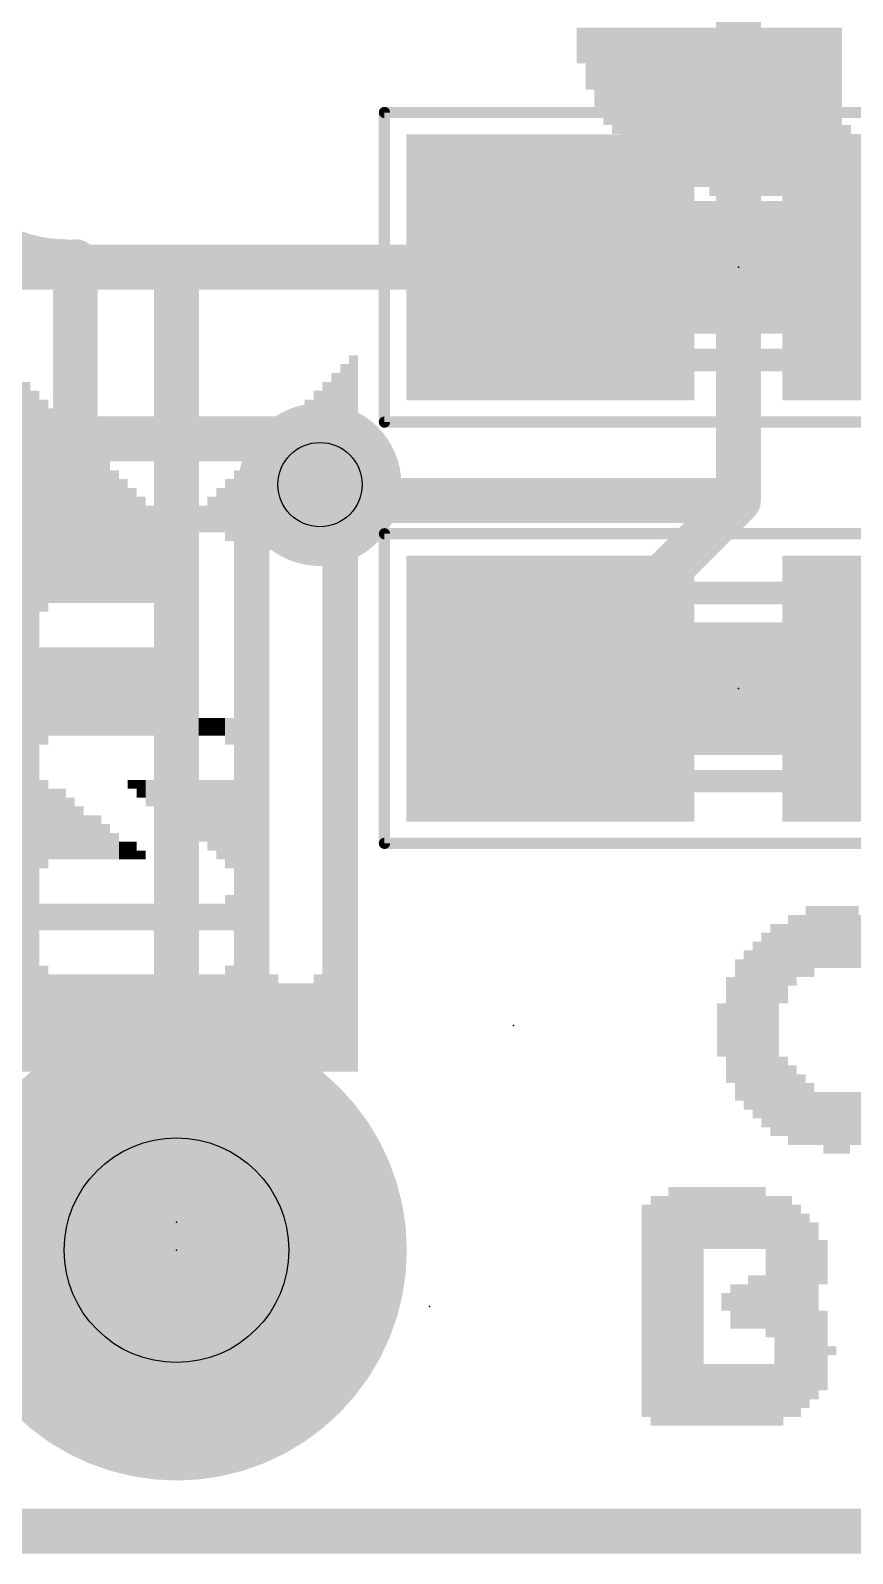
# Model space of a CAD drawing. Extents: x -39 to 68, y -12 to 30.
# Drawn here: x 17.12 to 20.84, y -0.1 to 6.79 of the extents above; entities that cross this region are included whole.
import ezdxf

# ---------------------------------------------------------------- set-up
doc = ezdxf.new("R2010")
doc.units = 0
for name, color, linetype in [('1', 12, 'CONTINUOUS'), ('16', 132, 'CONTINUOUS'), ('17', 110, 'CONTINUOUS'), ('18', 110, 'CONTINUOUS'), ('20', 31, 'CONTINUOUS'), ('21', 41, 'CONTINUOUS'), ('22', 40, 'CONTINUOUS'), ('23', 53, 'CONTINUOUS'), ('24', 53, 'CONTINUOUS'), ('29', 253, 'CONTINUOUS'), ('30', 253, 'CONTINUOUS'), ('31', 253, 'CONTINUOUS'), ('35', 253, 'CONTINUOUS'), ('39', 12, 'CONTINUOUS'), ('44', 253, 'CONTINUOUS'), ('51', 53, 'CONTINUOUS')]:
    doc.layers.add(name, color=color, linetype=linetype)

# ---------------------------------------------------------------- blocks, each defined once
blk = doc.blocks.new('RECT')
blk.add_solid([(-0.5, -0.5), (0.5, -0.5), (-0.5, 0.5), (0.5, 0.5)])
blk = doc.blocks.new('ROUNDP')
at = {"const_width": 0.5}
blk.add_lwpolyline([(0, -0.25, 1), (0, 0.25, 1), (0, -0.25)], format="xyb", dxfattribs=at)
blk = doc.blocks.new('ROUNDV')
at = {"const_width": 0.5}
blk.add_lwpolyline([(0, -0.25, 1), (0, 0.25, 1), (0, -0.25)], format="xyb", dxfattribs=at)

msp = doc.modelspace()

# ---------------------------------------------------------------- linework, layer by layer
at = {"layer": '1', "const_width": 0.2032}
for points in [[(20.32, 4.66), (20.32, 8.89)], [(17.78, 5.715), (16.51, 5.715)], [(19.05, 5.715), (17.78, 5.715)], [(17.78, 1.27), (17.78, 5.715)], [(19.05, 5.715), (19.47, 5.715)], [(18.4286, 4.7324), (18.501, 4.66)], [(18.501, 4.66), (20.32, 4.66)], [(19.47, 3.81), (20.32, 4.66)], [(25.4, 0), (0, 0)]]:
    msp.add_lwpolyline(points, dxfattribs=at)
at = {"layer": '1', "const_width": 0.1016}
for points in [[(17.78, 5.7658, 1), (17.78, 5.6642)], [(17.8308, 5.715, 1), (17.7292, 5.715)], [(17.78, 5.6642, 1), (17.78, 5.7658)], [(19.05, 5.7658, 1), (19.05, 5.6642)], [(19.05, 5.6642, 1), (19.05, 5.7658)], [(19.47, 5.6642, 1), (19.47, 5.7658)], [(18.4645, 4.7683, 1), (18.3927, 4.6965)], [(18.501, 4.7108, 1), (18.501, 4.6092)], [(20.3559, 4.6241, 1), (20.2841, 4.6959)], [(20.32, 4.6092, 1), (20.32, 4.7108)], [(18.4651, 4.6241, 1), (18.5369, 4.6959)], [(20.2692, 4.66, 1), (20.3708, 4.66)], [(19.4341, 3.8459, 1), (19.5059, 3.7741)], [(17.7292, 1.27, 1), (17.8308, 1.27)]]:
    msp.add_lwpolyline(points, format="xyb", dxfattribs=at)
at = {"layer": '16', "const_width": 0.2032}
for points in [[(16.6505, 4.9395), (18.2215, 4.9395)], [(18.2215, 4.9395), (18.4286, 4.7324)], [(0, 0), (25.4, 0)]]:
    msp.add_lwpolyline(points, dxfattribs=at)
at = {"layer": '16', "const_width": 0.1016}
for points in [[(18.2574, 4.9754, 1), (18.1856, 4.9036)], [(18.2215, 4.8887, 1), (18.2215, 4.9903)], [(18.3927, 4.6965, 1), (18.4645, 4.7683)]]:
    msp.add_lwpolyline(points, format="xyb", dxfattribs=at)
at = {"layer": '20', "const_width": 0.2032}
msp.add_lwpolyline([(0, 0), (25.4, 0)], dxfattribs=at)
at = {"layer": '21'}
for points, const_width in [([(17.272, 7.0104, 1), (17.272, 5.7404)], 0.2032), ([(17.272, 5.6896, 1), (17.272, 5.7912)], 0.1016), ([(17.3736, 5.7404, 1), (17.272, 5.7404)], 0.1016), ([(16.9418, 4.4037, 0.4143), (17.3228, 4.8847)], 0.2032), ([(17.3733, 4.8906, 1), (17.2723, 4.8788)], 0.1016), ([(17.272, 4.8974, 1), (17.3736, 4.8974)], 0.1016)]:
    msp.add_lwpolyline(points, format="xyb", dxfattribs=dict(at, const_width=const_width))
at = {"layer": '21', "const_width": 0.2032}
msp.add_lwpolyline([(17.3228, 4.8974), (17.3228, 5.7404)], dxfattribs=at)
at = {"layer": '23'}
for p in [(20.32, 5.715), (20.32, 3.81), (19.304, 2.286), (17.78, 1.27), (18.923, 1.016)]:
    msp.add_point(p, dxfattribs=at)
at = {"layer": '24'}
msp.add_point((17.78, 1.397), dxfattribs=at)
at = {"layer": '39', "const_width": 0.0508}
for points in [[(18.72, 6.415), (21.92, 6.415)], [(18.72, 5.015), (18.72, 6.415)], [(21.92, 5.015), (18.72, 5.015)], [(18.72, 4.51), (21.92, 4.51)], [(18.72, 3.11), (18.72, 4.51)], [(21.92, 3.11), (18.72, 3.11)]]:
    msp.add_lwpolyline(points, dxfattribs=at)
at = {"layer": '39', "const_width": 0.0254}
for points in [[(18.72, 6.4277, 1), (18.72, 6.4023)], [(18.7327, 6.415, 1), (18.7073, 6.415)], [(18.72, 5.0277, 1), (18.72, 5.0023)], [(18.7073, 5.015, 1), (18.7327, 5.015)], [(18.72, 4.5227, 1), (18.72, 4.4973)], [(18.7327, 4.51, 1), (18.7073, 4.51)], [(18.72, 3.1227, 1), (18.72, 3.0973)], [(18.7073, 3.11, 1), (18.7327, 3.11)]]:
    msp.add_lwpolyline(points, format="xyb", dxfattribs=at)
at = {"layer": '44'}
for centre, radius in [((18.4286, 4.7324), 0.1905), ((17.78, 1.27), 0.508)]:
    msp.add_circle(centre, radius, dxfattribs=at)
at = {"layer": '51', "const_width": 0.1016}
for points in [[(19.964, 6.147), (20.676, 6.147)], [(19.964, 5.296), (20.676, 5.296)], [(19.964, 4.242), (20.676, 4.242)], [(19.964, 3.391), (20.676, 3.391)]]:
    msp.add_lwpolyline(points, dxfattribs=at)
at = {"layer": '51', "const_width": 0.0508}
for points in [[(19.964, 6.1724, 1), (19.964, 6.1216)], [(20.676, 6.1216, 1), (20.676, 6.1724)], [(19.964, 5.3214, 1), (19.964, 5.2706)], [(20.676, 5.2706, 1), (20.676, 5.3214)], [(19.964, 4.2674, 1), (19.964, 4.2166)], [(20.676, 4.2166, 1), (20.676, 4.2674)], [(19.964, 3.4164, 1), (19.964, 3.3656)], [(20.676, 3.3656, 1), (20.676, 3.4164)]]:
    msp.add_lwpolyline(points, format="xyb", dxfattribs=at)

# ---------------------------------------------------------------- block references
at = {"layer": '1', "xscale": 1.1}
for p in [(19.47, 5.715), (21.17, 5.715), (19.47, 3.81), (21.17, 3.81)]:
    msp.add_blockref('RECT', p, dxfattribs=at)
at = {"layer": '17', "xscale": 1.8796, "yscale": 1.8796, "rotation": 90}
msp.add_blockref('ROUNDP', (17.78, 1.27), dxfattribs=at)
msp.add_blockref('ROUNDP', (17.78, 1.27), dxfattribs=at)
at = {"layer": '18', "xscale": 0.7366, "yscale": 0.7366}
msp.add_blockref('ROUNDV', (18.4286, 4.7324), dxfattribs=at)
msp.add_blockref('ROUNDV', (18.4286, 4.7324), dxfattribs=at)
at = {"layer": '21', "yscale": 0.04}
for p, xscale in [((20.744, 2.806), 0.24), ((20.764, 2.766), 0.44), ((20.764, 2.686), 0.68), ((20.764, 2.726), 0.6), ((20.764, 2.606), 0.84), ((20.764, 2.646), 0.76), ((20.764, 2.566), 0.92), ((20.424, 2.486), 0.32), ((20.484, 2.526), 0.36), ((20.404, 2.446), 0.28), ((20.404, 2.406), 0.28), ((20.364, 2.366), 0.28), ((20.364, 2.326), 0.28), ((20.364, 2.286), 0.28), ((20.364, 2.246), 0.28), ((20.364, 2.206), 0.28), ((20.364, 2.166), 0.28), ((20.404, 2.126), 0.28), ((20.424, 2.086), 0.32), ((20.444, 2.046), 0.36), ((20.484, 2.006), 0.36), ((20.824, 1.966), 1.04), ((20.864, 1.926), 1.04), ((20.904, 1.846), 0.96), ((20.744, 1.806), 0.56), ((20.764, 1.766), 0.44), ((20.764, 1.726), 0.12), ((20.243, 1.496), 0.64), ((20.223, 1.536), 0.44), ((20.243, 1.456), 0.72), ((20.263, 1.416), 0.76), ((20.283, 1.376), 0.8), ((20.283, 1.336), 0.8), ((20.303, 1.296), 0.84), ((20.023, 1.256), 0.28), ((20.583, 1.256), 0.28), ((20.023, 1.216), 0.28), ((20.023, 1.176), 0.28), ((20.583, 1.216), 0.28), ((20.583, 1.176), 0.28), ((20.023, 1.136), 0.28), ((20.023, 1.096), 0.28), ((20.483, 1.096), 0.4), ((20.543, 1.136), 0.36), ((20.023, 1.056), 0.28), ((20.023, 1.016), 0.28), ((20.463, 1.056), 0.44), ((20.463, 1.016), 0.44), ((20.023, 0.976), 0.28), ((20.503, 0.976), 0.44), ((20.023, 0.936), 0.28), ((20.023, 0.896), 0.28), ((20.503, 0.936), 0.44), ((20.583, 0.896), 0.28), ((20.023, 0.856), 0.28), ((20.023, 0.816), 0.28), ((20.603, 0.856), 0.24), ((20.623, 0.816), 0.28), ((20.023, 0.776), 0.28), ((20.603, 0.776), 0.24), ((20.303, 0.736), 0.84), ((20.303, 0.696), 0.84), ((20.303, 0.656), 0.84), ((20.283, 0.616), 0.8), ((20.263, 0.576), 0.76), ((20.243, 0.536), 0.72), ((20.223, 0.496), 0.6)]:
    msp.add_blockref('RECT', p, dxfattribs=dict(at, xscale=xscale))
msp.add_blockref('RECT', (20.884, 1.886), dxfattribs=at)
at = {"layer": '22', "yscale": 0.04}
for p, xscale, rotation in [((20.189, 6.778), 1.2, 180), ((20.189, 6.738), 1.2, 180), ((20.189, 6.698), 1.2, 180), ((20.189, 6.658), 1.2, 180), ((20.209, 6.618), 1.16, 180), ((20.209, 6.578), 1.16, 180), ((20.209, 6.538), 1.16, 180), ((20.229, 6.498), 1.12, 180), ((20.229, 6.458), 1.12, 180), ((20.249, 6.418), 1.08, 180), ((20.249, 6.378), 1.08, 180), ((20.289, 6.338), 1.08, 180), ((21.609, 6.298), 3.64, 180), ((21.609, 6.258), 3.56, 180), ((21.609, 6.218), 3.48, 180), ((21.609, 6.178), 3.4, 180), ((21.609, 6.138), 3.24, 180), ((21.609, 6.098), 3.08, 180), ((21.609, 6.058), 2.84, 180), ((18.58, 3.697), 3.24, 90), ((18.5, 3.657), 3.16, 90), ((18.54, 3.677), 3.2, 90), ((17.1, 3.637), 3.12, 90), ((18.46, 3.637), 3.12, 90), ((17.14, 3.617), 3.08, 90), ((17.18, 4.637), 0.96, 90), ((18.38, 4.817), 0.6, 90), ((18.42, 4.797), 0.72, 90), ((17.22, 4.637), 0.88, 90), ((17.26, 4.617), 0.84, 90), ((18.3, 4.777), 0.52, 90), ((18.34, 4.797), 0.56, 90), ((17.3, 4.597), 0.8, 90), ((18.26, 4.757), 0.48, 90), ((17.34, 4.577), 0.76, 90), ((17.38, 4.557), 0.72, 90), ((18.18, 3.497), 2.84, 90), ((18.22, 4.697), 0.52, 90), ((17.42, 4.537), 0.68, 90), ((17.46, 4.517), 0.64, 90), ((18.1, 3.457), 2.76, 90), ((18.14, 3.477), 2.8, 90), ((17.5, 4.497), 0.6, 90), ((17.54, 4.477), 0.56, 90), ((18.02, 4.617), 0.28, 90), ((18.06, 3.437), 2.72, 90), ((17.58, 4.457), 0.52, 90), ((17.98, 4.617), 0.2, 90), ((17.62, 4.437), 0.48, 90), ((17.66, 4.417), 0.44, 90), ((17.7, 4.417), 0.44, 90), ((17.74, 4.417), 0.44, 90), ((17.78, 4.417), 0.44, 90), ((17.82, 4.417), 0.44, 90), ((17.86, 4.417), 0.44, 90), ((17.9, 4.577), 0.12, 90), ((17.94, 4.597), 0.16, 90), ((17.18, 3.777), 0.44, 90), ((17.22, 3.797), 0.4, 90), ((17.26, 3.797), 0.4, 90), ((17.3, 3.797), 0.4, 90), ((17.34, 3.797), 0.4, 90), ((17.38, 3.797), 0.4, 90), ((17.42, 3.797), 0.4, 90), ((17.46, 3.797), 0.4, 90), ((17.5, 3.797), 0.4, 90), ((17.54, 3.797), 0.4, 90), ((17.58, 3.797), 0.4, 90), ((17.62, 3.797), 0.4, 90), ((17.66, 3.797), 0.4, 90), ((17.7, 3.797), 0.4, 90), ((17.74, 3.797), 0.4, 90), ((17.78, 3.797), 0.4, 90), ((17.82, 3.797), 0.4, 90), ((17.86, 3.777), 0.36, 90), ((17.9, 3.637), 0.08, 90), ((17.94, 3.637), 0.08, 90), ((17.98, 3.637), 0.08, 90), ((18.02, 3.617), 0.12, 90), ((17.18, 3.197), 0.4, 90), ((17.58, 3.377), 0.04, 90), ((17.62, 3.357), 0.08, 90), ((17.66, 3.337), 0.12, 90), ((17.7, 3.317), 0.16, 90), ((17.74, 3.317), 0.16, 90), ((17.78, 3.297), 0.2, 90), ((17.82, 3.277), 0.24, 90), ((17.86, 3.257), 0.28, 90), ((17.9, 3.257), 0.28, 90), ((17.94, 3.237), 0.32, 90), ((17.98, 3.217), 0.36, 90), ((18.02, 3.197), 0.4, 90), ((17.22, 3.197), 0.32, 90), ((17.26, 3.197), 0.32, 90), ((17.3, 3.177), 0.28, 90), ((17.34, 3.157), 0.24, 90), ((17.38, 3.137), 0.2, 90), ((17.42, 3.137), 0.2, 90), ((17.46, 3.117), 0.16, 90), ((17.5, 3.097), 0.12, 90), ((17.54, 3.077), 0.08, 90), ((17.58, 3.077), 0.08, 90), ((17.62, 3.057), 0.04, 90), ((17.18, 2.777), 0.12, 90), ((17.22, 2.777), 0.12, 90), ((17.26, 2.777), 0.12, 90), ((17.3, 2.777), 0.12, 90), ((17.34, 2.777), 0.12, 90), ((17.38, 2.777), 0.12, 90), ((17.42, 2.777), 0.12, 90), ((17.46, 2.777), 0.12, 90), ((17.5, 2.777), 0.12, 90), ((17.54, 2.777), 0.12, 90), ((17.58, 2.777), 0.12, 90), ((17.62, 2.777), 0.12, 90), ((17.66, 2.777), 0.12, 90), ((17.7, 2.777), 0.12, 90), ((17.74, 2.777), 0.12, 90), ((17.78, 2.777), 0.12, 90), ((17.82, 2.777), 0.12, 90), ((17.86, 2.777), 0.12, 90), ((17.9, 2.777), 0.12, 90), ((17.94, 2.777), 0.12, 90), ((17.98, 2.777), 0.12, 90), ((18.02, 2.797), 0.16, 90), ((17.18, 2.317), 0.48, 90), ((18.02, 2.317), 0.48, 90), ((17.22, 2.297), 0.44, 90), ((17.26, 2.297), 0.44, 90), ((17.3, 2.297), 0.44, 90), ((17.34, 2.297), 0.44, 90), ((17.38, 2.297), 0.44, 90), ((17.42, 2.297), 0.44, 90), ((17.46, 2.297), 0.44, 90), ((17.5, 2.297), 0.44, 90), ((17.54, 2.297), 0.44, 90), ((17.58, 2.297), 0.44, 90), ((17.62, 2.297), 0.44, 90), ((17.66, 2.297), 0.44, 90), ((17.7, 2.297), 0.44, 90), ((17.74, 2.297), 0.44, 90), ((17.78, 2.297), 0.44, 90), ((17.82, 2.297), 0.44, 90), ((17.86, 2.297), 0.44, 90), ((17.9, 2.297), 0.44, 90), ((17.94, 2.297), 0.44, 90), ((17.98, 2.297), 0.44, 90), ((18.22, 2.297), 0.44, 90), ((18.42, 2.297), 0.44, 90), ((18.26, 2.277), 0.4, 90), ((18.3, 2.277), 0.4, 90), ((18.34, 2.277), 0.4, 90), ((18.38, 2.277), 0.4, 90)]:
    msp.add_blockref('RECT', p, dxfattribs=dict(at, xscale=xscale, rotation=rotation))
at = {"layer": '29', "xscale": 1.3032, "yscale": 1.2032}
for p in [(19.47, 5.715), (21.17, 5.715), (19.47, 3.81), (21.17, 3.81)]:
    msp.add_blockref('RECT', p, dxfattribs=at)
at = {"layer": '29', "xscale": 2.0828, "yscale": 2.0828, "rotation": 90}
msp.add_blockref('ROUNDP', (17.78, 1.27), dxfattribs=at)
at = {"layer": '30', "xscale": 2.0828, "yscale": 2.0828, "rotation": 90}
msp.add_blockref('ROUNDP', (17.78, 1.27), dxfattribs=at)
at = {"layer": '31', "xscale": 1.1}
for p in [(19.47, 5.715), (21.17, 5.715), (19.47, 3.81), (21.17, 3.81)]:
    msp.add_blockref('RECT', p, dxfattribs=at)
at = {"layer": '35', "xscale": 0.3998, "yscale": 0.6}
for p in [(20.32, 5.715), (20.32, 3.81)]:
    msp.add_blockref('RECT', p, dxfattribs=at)
at = {"layer": '51'}
for p, xscale, yscale in [((19.7319, 5.7201), 0.5001, 0.95), ((20.9002, 5.7201), 0.5001, 0.95), ((19.7319, 3.8151), 0.5001, 0.95), ((20.9002, 3.8151), 0.5001, 0.95), ((17.78, 1.27), 0.508, 0.508)]:
    msp.add_blockref('RECT', p, dxfattribs=dict(at, xscale=xscale, yscale=yscale))

doc.saveas('drawing.dxf')
